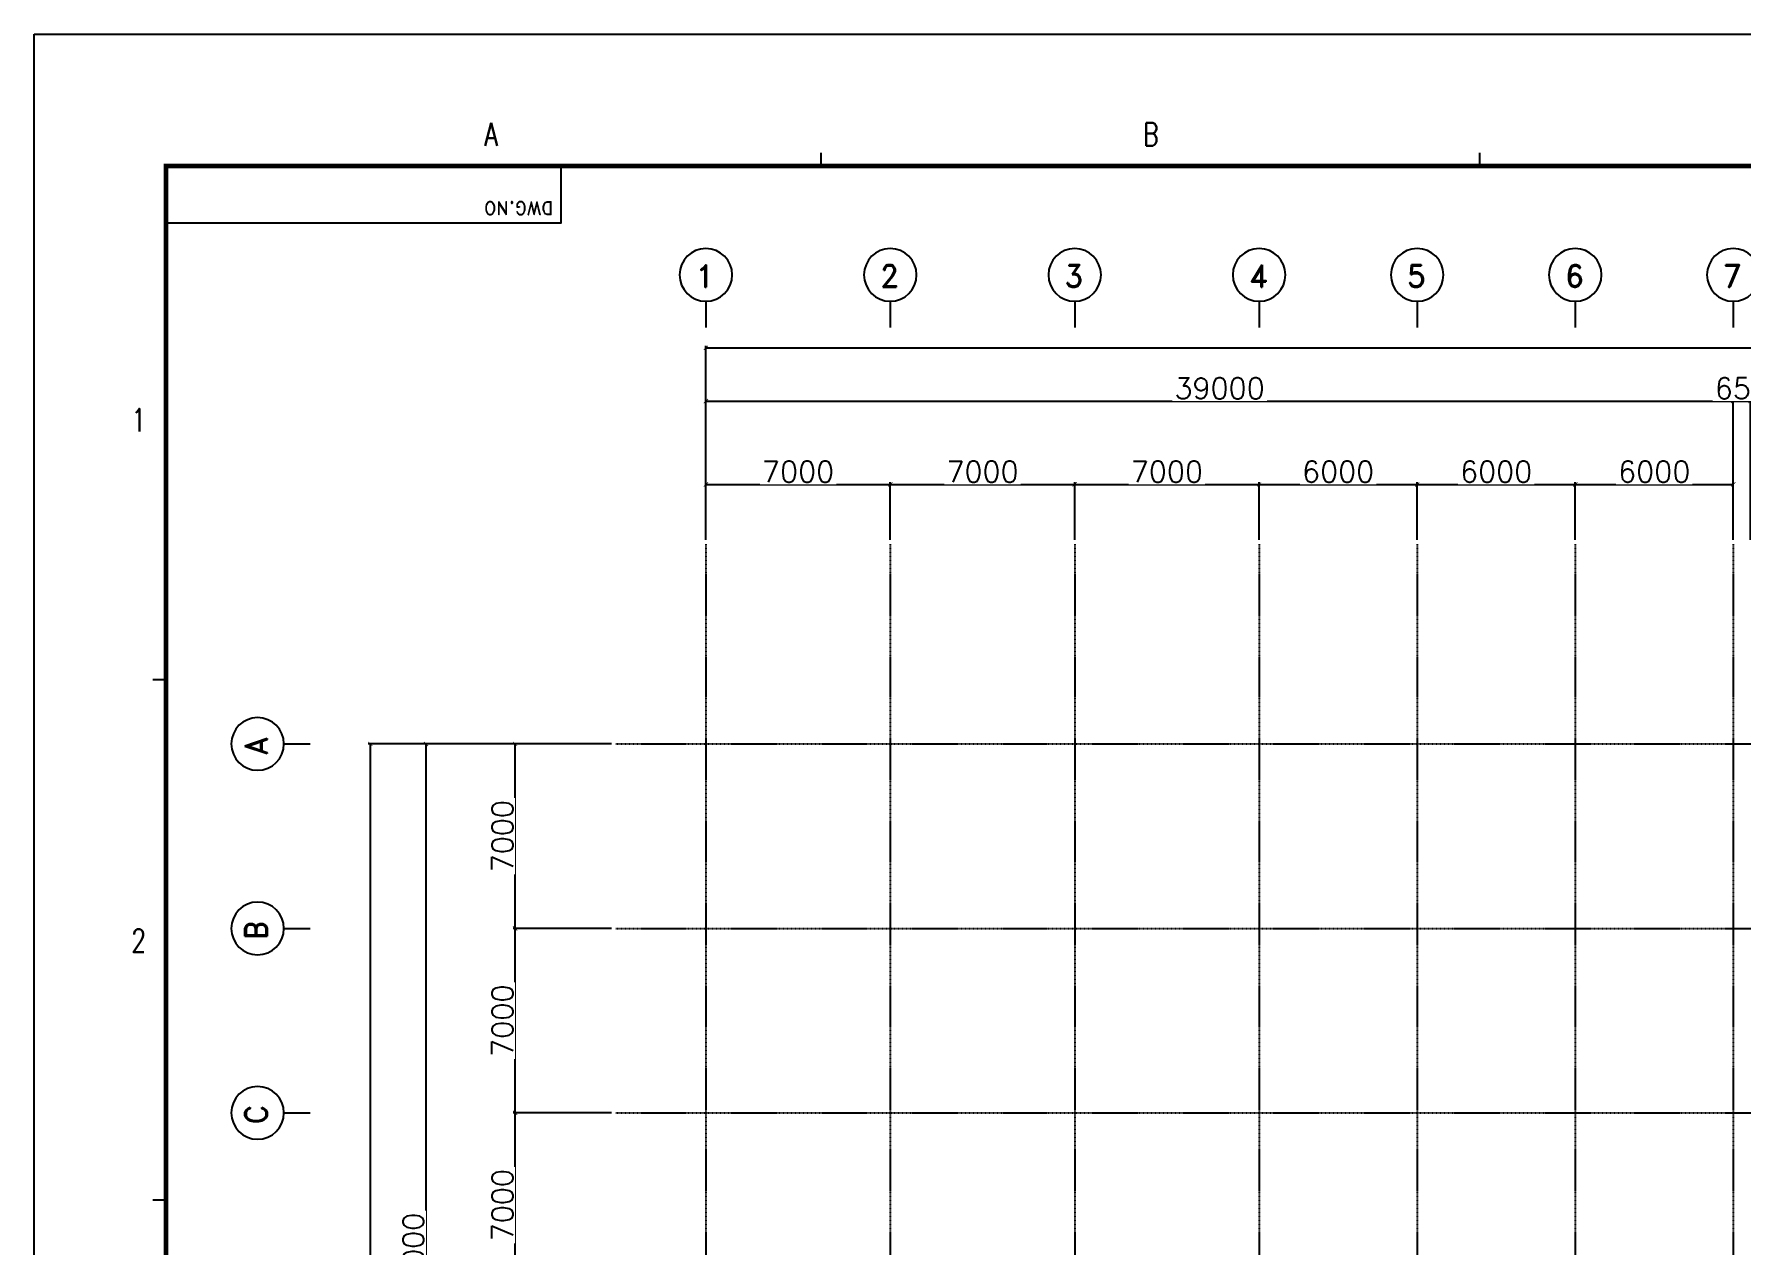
# Model space of a CAD drawing. Header units: millimetres. Extents: x -232466 to 860779, y -177975 to 311634.
# Drawn here: x 413279 to 478102, y 92663 to 138640 of the extents above; entities that cross this region are included whole.
import ezdxf

# ---------------------------------------------------------------- set-up
doc = ezdxf.new("R2010")
doc.units = ezdxf.units.MM
doc.linetypes.add('AXES', pattern=[50.8, 31.75, -6.35, 6.35, -6.35])
doc.linetypes.add('CENTER', pattern=[2, 1.25, -0.25, 0.25, -0.25])
for name, color, linetype in [('Center Line', 1, 'CENTER'), ('dim', 7, 'Continuous'), ('SYM', 7, 'Continuous'), ('TITLEBOX', 7, 'Continuous')]:
    doc.layers.add(name, color=color, linetype=linetype)
doc.styles.add('ROMAND', font='romand')
doc.styles.add('RomanS', font='romans.shx')
doc.styles.add('TBOX', font='romans.shx')
doc.dimstyles.new('HYUNDAI', dxfattribs={"dimscale": 120, "dimtxt": 3, "dimasz": 3, "dimexe": 1, "dimexo": 2, "dimgap": 1, "dimtad": 1, "dimdec": 0, "dimdsep": 46, "dimtxsty": 'RomanS', "dimcen": 0, "dimclrd": 256, "dimclre": 256, "dimclrt": 3, "dimadec": 0, "dimazin": 0, "dimtfac": 1, "dimtdec": 0, "dimtix": 1, "dimtmove": 2, "dimatfit": 3, "dimfxl": 1, "dimtvp": 1, "dimtolj": 1, "dimarcsym": 0})

# ---------------------------------------------------------------- blocks, each defined once
blk = doc.blocks.new('_ArchTick')
at = {"color": 0, "linetype": 'ByBlock', "const_width": 0.15}
blk.add_lwpolyline([(-0.5, -0.5), (0.5, 0.5)], dxfattribs=at)
blk = doc.blocks.new('*D383')
at = {"layer": 'Defpoints', "color": 0}
for p in [(426043, 111707), (435355, 111707), (435355, 46057)]:
    blk.add_point(p, dxfattribs=at)
at = {"layer": 'dim', "lineweight": -2}
for p, q in [((435195, 111707), (425963, 111707)), ((426043, 46057), (426043, 111707)), ((435195, 46057), (425963, 46057))]:
    blk.add_line(p, q, dxfattribs=at)
at = {"layer": 'dim', "lineweight": -2, "xscale": 160, "yscale": 160, "zscale": 160}
for p, rotation in [((426043, 111707), 90), ((426043, 46057), 270)]:
    blk.add_blockref('_ArchTick', p, dxfattribs=dict(at, rotation=rotation))
at = {"layer": 'dim', "color": 0, "insert": (425563, 78882), "char_height": 800, "attachment_point": 5, "rotation": 90, "style": 'RomanS', "bg_fill": 3, "box_fill_scale": 1.1, "bg_fill_color": 257, "bg_fill_transparency": 0}
blk.add_mtext('\\A1;65650', dxfattribs=at)
blk = doc.blocks.new('*D384')
at = {"layer": 'Defpoints', "color": 0}
for p in [(428155, 111707), (435355, 111707), (435355, 72707)]:
    blk.add_point(p, dxfattribs=at)
at = {"layer": 'dim', "lineweight": -2}
for p, q in [((435195, 111707), (428075, 111707)), ((428155, 72707), (428155, 111707)), ((435195, 72707), (428075, 72707))]:
    blk.add_line(p, q, dxfattribs=at)
at = {"layer": 'dim', "lineweight": -2, "xscale": 160, "yscale": 160, "zscale": 160}
for p, rotation in [((428155, 111707), 90), ((428155, 72707), 270)]:
    blk.add_blockref('_ArchTick', p, dxfattribs=dict(at, rotation=rotation))
at = {"layer": 'dim', "color": 0, "insert": (427675, 92207), "char_height": 800, "attachment_point": 5, "rotation": 90, "style": 'RomanS', "bg_fill": 3, "box_fill_scale": 1.1, "bg_fill_color": 257, "bg_fill_transparency": 0}
blk.add_mtext('\\A1;39000', dxfattribs=at)
blk = doc.blocks.new('*D385')
at = {"layer": 'Defpoints', "color": 0}
for p in [(445777, 121556), (438777, 119293), (445777, 119293)]:
    blk.add_point(p, dxfattribs=at)
at = {"layer": 'dim', "lineweight": -2}
for p, q in [((438777, 119453), (438777, 121636)), ((438777, 121556), (445777, 121556)), ((445777, 119453), (445777, 121636))]:
    blk.add_line(p, q, dxfattribs=at)
at = {"layer": 'dim', "lineweight": -2, "xscale": 160, "yscale": 160, "zscale": 160, "rotation": 180}
blk.add_blockref('_ArchTick', (438777, 121556), dxfattribs=at)
at = {"layer": 'dim', "lineweight": -2, "xscale": 160, "yscale": 160, "zscale": 160}
blk.add_blockref('_ArchTick', (445777, 121556), dxfattribs=at)
at = {"layer": 'dim', "color": 0, "insert": (442277, 122036), "char_height": 800, "attachment_point": 5, "style": 'RomanS', "bg_fill": 3, "box_fill_scale": 1.1, "bg_fill_color": 257, "bg_fill_transparency": 0}
blk.add_mtext('\\A1;\\H0.025x;\\H40x;7000', dxfattribs=at)
blk = doc.blocks.new('주열')
at = {"layer": 'SYM'}
blk.add_line((0, 600), (0, 0), dxfattribs=at)
blk.add_circle((0, 1200), 600, dxfattribs=at)
blk = doc.blocks.new('*D386')
at = {"layer": 'Defpoints', "color": 0}
for p in [(579077, 126737), (438777, 119293), (579077, 119293)]:
    blk.add_point(p, dxfattribs=at)
at = {"layer": 'dim', "lineweight": -2}
for p, q in [((438777, 119453), (438777, 126817)), ((438777, 126737), (579077, 126737)), ((579077, 119453), (579077, 126817))]:
    blk.add_line(p, q, dxfattribs=at)
at = {"layer": 'dim', "lineweight": -2, "xscale": 160, "yscale": 160, "zscale": 160, "rotation": 180}
blk.add_blockref('_ArchTick', (438777, 126737), dxfattribs=at)
at = {"layer": 'dim', "lineweight": -2, "xscale": 160, "yscale": 160, "zscale": 160}
blk.add_blockref('_ArchTick', (579077, 126737), dxfattribs=at)
at = {"layer": 'dim', "color": 0, "insert": (508927, 127217), "char_height": 800, "attachment_point": 5, "style": 'RomanS', "bg_fill": 3, "box_fill_scale": 1.1, "bg_fill_color": 257, "bg_fill_transparency": 0}
blk.add_mtext('\\A1;140300', dxfattribs=at)
blk = doc.blocks.new('*D387')
at = {"layer": 'Defpoints', "color": 0}
for p in [(477777, 124719), (438777, 119293), (477777, 119293)]:
    blk.add_point(p, dxfattribs=at)
at = {"layer": 'dim', "lineweight": -2}
for p, q in [((438777, 119453), (438777, 124799)), ((438777, 124719), (477777, 124719)), ((477777, 119453), (477777, 124799))]:
    blk.add_line(p, q, dxfattribs=at)
at = {"layer": 'dim', "lineweight": -2, "xscale": 160, "yscale": 160, "zscale": 160, "rotation": 180}
blk.add_blockref('_ArchTick', (438777, 124719), dxfattribs=at)
at = {"layer": 'dim', "lineweight": -2, "xscale": 160, "yscale": 160, "zscale": 160}
blk.add_blockref('_ArchTick', (477777, 124719), dxfattribs=at)
at = {"layer": 'dim', "color": 0, "insert": (458277, 125199), "char_height": 800, "attachment_point": 5, "style": 'RomanS', "bg_fill": 3, "box_fill_scale": 1.1, "bg_fill_color": 257, "bg_fill_transparency": 0}
blk.add_mtext('\\A1;39000', dxfattribs=at)
blk = doc.blocks.new('*D389')
at = {"layer": 'Defpoints', "color": 0}
for p in [(431536, 111707), (435355, 111707), (435355, 104707)]:
    blk.add_point(p, dxfattribs=at)
at = {"layer": 'dim', "lineweight": -2}
for p, q in [((435195, 111707), (431456, 111707)), ((431536, 104707), (431536, 111707)), ((435195, 104707), (431456, 104707))]:
    blk.add_line(p, q, dxfattribs=at)
at = {"layer": 'dim', "lineweight": -2, "xscale": 160, "yscale": 160, "zscale": 160}
for p, rotation in [((431536, 111707), 90), ((431536, 104707), 270)]:
    blk.add_blockref('_ArchTick', p, dxfattribs=dict(at, rotation=rotation))
at = {"layer": 'dim', "color": 0, "insert": (431056, 108207), "char_height": 800, "attachment_point": 5, "rotation": 90, "style": 'RomanS', "bg_fill": 3, "box_fill_scale": 1.1, "bg_fill_color": 257, "bg_fill_transparency": 0}
blk.add_mtext('\\A1;7000', dxfattribs=at)
blk = doc.blocks.new('*D390')
at = {"layer": 'Defpoints', "color": 0}
for p in [(431536, 104707), (435355, 104707), (435355, 97707)]:
    blk.add_point(p, dxfattribs=at)
at = {"layer": 'dim', "lineweight": -2}
for p, q in [((435195, 104707), (431456, 104707)), ((431536, 97707), (431536, 104707)), ((435195, 97707), (431456, 97707))]:
    blk.add_line(p, q, dxfattribs=at)
at = {"layer": 'dim', "lineweight": -2, "xscale": 160, "yscale": 160, "zscale": 160}
for p, rotation in [((431536, 104707), 90), ((431536, 97707), 270)]:
    blk.add_blockref('_ArchTick', p, dxfattribs=dict(at, rotation=rotation))
at = {"layer": 'dim', "color": 0, "insert": (431056, 101207), "char_height": 800, "attachment_point": 5, "rotation": 90, "style": 'RomanS', "bg_fill": 3, "box_fill_scale": 1.1, "bg_fill_color": 257, "bg_fill_transparency": 0}
blk.add_mtext('\\A1;7000', dxfattribs=at)
blk = doc.blocks.new('*D391')
at = {"layer": 'Defpoints', "color": 0}
for p in [(431536, 97707), (435355, 97707), (435355, 90707)]:
    blk.add_point(p, dxfattribs=at)
at = {"layer": 'dim', "lineweight": -2}
for p, q in [((435195, 97707), (431456, 97707)), ((431536, 90707), (431536, 97707)), ((435195, 90707), (431456, 90707))]:
    blk.add_line(p, q, dxfattribs=at)
at = {"layer": 'dim', "lineweight": -2, "xscale": 160, "yscale": 160, "zscale": 160}
for p, rotation in [((431536, 97707), 90), ((431536, 90707), 270)]:
    blk.add_blockref('_ArchTick', p, dxfattribs=dict(at, rotation=rotation))
at = {"layer": 'dim', "color": 0, "insert": (431056, 94207), "char_height": 800, "attachment_point": 5, "rotation": 90, "style": 'RomanS', "bg_fill": 3, "box_fill_scale": 1.1, "bg_fill_color": 257, "bg_fill_transparency": 0}
blk.add_mtext('\\A1;7000', dxfattribs=at)
blk = doc.blocks.new('*D393')
at = {"layer": 'Defpoints', "color": 0}
for p in [(452777, 121556), (445777, 119293), (452777, 119293)]:
    blk.add_point(p, dxfattribs=at)
at = {"layer": 'dim', "lineweight": -2}
for p, q in [((445777, 119453), (445777, 121636)), ((445777, 121556), (452777, 121556)), ((452777, 119453), (452777, 121636))]:
    blk.add_line(p, q, dxfattribs=at)
at = {"layer": 'dim', "lineweight": -2, "xscale": 160, "yscale": 160, "zscale": 160, "rotation": 180}
blk.add_blockref('_ArchTick', (445777, 121556), dxfattribs=at)
at = {"layer": 'dim', "lineweight": -2, "xscale": 160, "yscale": 160, "zscale": 160}
blk.add_blockref('_ArchTick', (452777, 121556), dxfattribs=at)
at = {"layer": 'dim', "color": 0, "insert": (449277, 122036), "char_height": 800, "attachment_point": 5, "style": 'RomanS', "bg_fill": 3, "box_fill_scale": 1.1, "bg_fill_color": 257, "bg_fill_transparency": 0}
blk.add_mtext('\\A1;\\H0.025x;\\H40x;7000', dxfattribs=at)
blk = doc.blocks.new('*D394')
at = {"layer": 'Defpoints', "color": 0}
for p in [(459777, 121556), (452777, 119293), (459777, 119293)]:
    blk.add_point(p, dxfattribs=at)
at = {"layer": 'dim', "lineweight": -2}
for p, q in [((452777, 119453), (452777, 121636)), ((452777, 121556), (459777, 121556)), ((459777, 119453), (459777, 121636))]:
    blk.add_line(p, q, dxfattribs=at)
at = {"layer": 'dim', "lineweight": -2, "xscale": 160, "yscale": 160, "zscale": 160, "rotation": 180}
blk.add_blockref('_ArchTick', (452777, 121556), dxfattribs=at)
at = {"layer": 'dim', "lineweight": -2, "xscale": 160, "yscale": 160, "zscale": 160}
blk.add_blockref('_ArchTick', (459777, 121556), dxfattribs=at)
at = {"layer": 'dim', "color": 0, "insert": (456277, 122036), "char_height": 800, "attachment_point": 5, "style": 'RomanS', "bg_fill": 3, "box_fill_scale": 1.1, "bg_fill_color": 257, "bg_fill_transparency": 0}
blk.add_mtext('\\A1;\\H0.025x;\\H40x;7000', dxfattribs=at)
blk = doc.blocks.new('*D395')
at = {"layer": 'Defpoints', "color": 0}
for p in [(465777, 121556), (459777, 119293), (465777, 119293)]:
    blk.add_point(p, dxfattribs=at)
at = {"layer": 'dim', "lineweight": -2}
for p, q in [((459777, 119453), (459777, 121636)), ((459777, 121556), (465777, 121556)), ((465777, 119453), (465777, 121636))]:
    blk.add_line(p, q, dxfattribs=at)
at = {"layer": 'dim', "lineweight": -2, "xscale": 160, "yscale": 160, "zscale": 160, "rotation": 180}
blk.add_blockref('_ArchTick', (459777, 121556), dxfattribs=at)
at = {"layer": 'dim', "lineweight": -2, "xscale": 160, "yscale": 160, "zscale": 160}
blk.add_blockref('_ArchTick', (465777, 121556), dxfattribs=at)
at = {"layer": 'dim', "color": 0, "insert": (462777, 122036), "char_height": 800, "attachment_point": 5, "style": 'RomanS', "bg_fill": 3, "box_fill_scale": 1.1, "bg_fill_color": 257, "bg_fill_transparency": 0}
blk.add_mtext('\\A1;\\H0.025x;\\H40x;6000', dxfattribs=at)
blk = doc.blocks.new('*D396')
at = {"layer": 'Defpoints', "color": 0}
for p in [(471777, 121556), (465777, 119293), (471777, 119293)]:
    blk.add_point(p, dxfattribs=at)
at = {"layer": 'dim', "lineweight": -2}
for p, q in [((465777, 119453), (465777, 121636)), ((465777, 121556), (471777, 121556)), ((471777, 119453), (471777, 121636))]:
    blk.add_line(p, q, dxfattribs=at)
at = {"layer": 'dim', "lineweight": -2, "xscale": 160, "yscale": 160, "zscale": 160, "rotation": 180}
blk.add_blockref('_ArchTick', (465777, 121556), dxfattribs=at)
at = {"layer": 'dim', "lineweight": -2, "xscale": 160, "yscale": 160, "zscale": 160}
blk.add_blockref('_ArchTick', (471777, 121556), dxfattribs=at)
at = {"layer": 'dim', "color": 0, "insert": (468777, 122036), "char_height": 800, "attachment_point": 5, "style": 'RomanS', "bg_fill": 3, "box_fill_scale": 1.1, "bg_fill_color": 257, "bg_fill_transparency": 0}
blk.add_mtext('\\A1;\\H0.025x;\\H40x;6000', dxfattribs=at)
blk = doc.blocks.new('*D397')
at = {"layer": 'Defpoints', "color": 0}
for p in [(477777, 121556), (471777, 119293), (477777, 119293)]:
    blk.add_point(p, dxfattribs=at)
at = {"layer": 'dim', "lineweight": -2}
for p, q in [((471777, 119453), (471777, 121636)), ((471777, 121556), (477777, 121556)), ((477777, 119453), (477777, 121636))]:
    blk.add_line(p, q, dxfattribs=at)
at = {"layer": 'dim', "lineweight": -2, "xscale": 160, "yscale": 160, "zscale": 160, "rotation": 180}
blk.add_blockref('_ArchTick', (471777, 121556), dxfattribs=at)
at = {"layer": 'dim', "lineweight": -2, "xscale": 160, "yscale": 160, "zscale": 160}
blk.add_blockref('_ArchTick', (477777, 121556), dxfattribs=at)
at = {"layer": 'dim', "color": 0, "insert": (474777, 122036), "char_height": 800, "attachment_point": 5, "style": 'RomanS', "bg_fill": 3, "box_fill_scale": 1.1, "bg_fill_color": 257, "bg_fill_transparency": 0}
blk.add_mtext('\\A1;\\H0.025x;\\H40x;6000', dxfattribs=at)
blk = doc.blocks.new('*D398')
at = {"layer": 'Defpoints', "color": 0}
for p in [(477777, 119293), (478427, 119293)]:
    blk.add_point(p, dxfattribs=at)
at = {"layer": 'dim', "lineweight": -2}
for p, q in [((477777, 124719), (477617, 124719)), ((477777, 119453), (477777, 124799)), ((477777, 124719), (478427, 124719)), ((478427, 119453), (478427, 124799)), ((478427, 124719), (478587, 124719))]:
    blk.add_line(p, q, dxfattribs=at)
at = {"layer": 'dim', "lineweight": -2, "xscale": 160, "yscale": 160, "zscale": 160}
blk.add_blockref('_ArchTick', (477777, 124719), dxfattribs=at)
at = {"layer": 'dim', "lineweight": -2, "xscale": 160, "yscale": 160, "zscale": 160, "rotation": 180}
blk.add_blockref('_ArchTick', (478427, 124719), dxfattribs=at)
at = {"layer": 'dim', "color": 0, "insert": (478102, 125199), "char_height": 800, "attachment_point": 5, "style": 'RomanS', "bg_fill": 3, "box_fill_scale": 1.1, "bg_fill_color": 257, "bg_fill_transparency": 0}
blk.add_mtext('\\A1;650', dxfattribs=at)
at = {"layer": 'Defpoints', "color": 0}
blk.add_point((478427, 124719), dxfattribs=at)

msp = doc.modelspace()

# ---------------------------------------------------------------- linework, layer by layer
at = {"layer": 'Center Line', "linetype": 'AXES'}
msp.add_line((438776.7, 119292.5), (438776.7, 36118.4), dxfattribs=at)
at = {"layer": 'TITLEBOX', "color": 4, "linetype": 'Continuous'}
for p, q in [((443153.6, 133640.2), (443153.6, 134140.2)), ((443153.6, 133640.2), (443153.6, 134140.2)), ((468153.6, 133640.2), (468153.6, 134140.2)), ((468153.6, 133640.2), (468153.6, 134140.2)), ((418278.6, 114140.2), (417778.6, 114140.2)), ((418278.6, 94390.2), (417778.6, 94390.2))]:
    msp.add_line(p, q, dxfattribs=at)
at = {"layer": 'TITLEBOX', "color": 7}
msp.add_lwpolyline([(413278.6, 138640.2), (623528.6, 138640.2), (623528.6, -9859.8), (413278.6, -9859.8)], close=True, dxfattribs=at)
at = {"layer": 'TITLEBOX', "color": 4, "const_width": 175}
msp.add_lwpolyline([(418278.6, 133640.2), (618343.6, 133640.2), (618343.6, -4088.4), (418278.6, -4088.4)], close=True, dxfattribs=at)
at = {"layer": 'TITLEBOX'}
msp.add_lwpolyline([(418278.6, 131475.4), (433278.6, 131475.4), (433278.6, 133640.2)], dxfattribs=at)

# ---------------------------------------------------------------- block references
at = {"layer": 'SYM', "xscale": -1.666666666666667, "yscale": 1.666666666666667, "zscale": 1.666666666666667}
for p, rotation in [((438776.7, 127504.4), 359.9999999999999), ((423761, 111706.9), 89.9999999999995), ((423761, 104706.9), 89.99999999999947), ((423761, 97706.9), 89.99999999999947)]:
    msp.add_blockref('주열', p, dxfattribs=dict(at, rotation=rotation))

# ---------------------------------------------------------------- texts
at = {"layer": 'SYM', "style": 'ROMAND'}
for s, p in [('1', (438387.7, 129043.9)), ('2', (445387.7, 129043.9)), ('3', (452387.7, 129043.9)), ('4', (459387.7, 129043.9)), ('5', (465387.7, 129043.9)), ('6', (471387.7, 129043.9)), ('7', (477387.7, 129043.9))]:
    msp.add_text(s, height=840.9, dxfattribs=at).set_placement(p)
for s, p in [('A', (422121.3, 111267.3)), ('B', (422121.3, 104267.3)), ('C', (422121.3, 97267.3))]:
    msp.add_text(s, height=840.9, rotation=90, dxfattribs=at).set_placement(p)
at = {"layer": 'TITLEBOX', "color": 4, "linetype": 'Continuous', "style": 'TBOX', "width": 0.75}
for s, p in [('A', (430371.2, 134406.6)), ('B', (455371.2, 134406.6)), ('1', (416964, 123557.2)), ('2', (416964, 103807.2))]:
    msp.add_text(s, height=875, dxfattribs=at).set_placement(p)
at = {"layer": 'TITLEBOX', "style": 'ROMAND'}
msp.add_text('DWG.NO', height=500, rotation=180, dxfattribs=at).set_placement((432989.9, 132289.8))

# ---------------------------------------------------------------- next in the draw order: dimensions: what is measured, and where the dimension line sits
at = {"layer": 'dim'}
dim = msp.add_linear_dim(base=(445776.7, 121555.6), p1=(438776.7, 119292.5), p2=(445776.7, 119292.5), text='\\H0.025x;\\H40x;<>', dimstyle='HYUNDAI', override={"dimscale": 80, "dimtxt": 10, "dimasz": 2, "dimpost": '\\X', "dimtxsty": 'RomanS', "dimblk1": 'ArchTick', "dimblk2": 'ArchTick', "dimsah": 1, "dimclrt": 0, "dimtfill": 1}, dxfattribs=at)
dim.commit()
dim.dimension.update_dxf_attribs({"geometry": '*D385', "text_midpoint": (442276.7, 122035.6)})
dim = msp.add_linear_dim(base=(426043.5, 111706.9), p1=(435355.3, 46056.9), p2=(435355.3, 111706.9), angle=90, dimstyle='HYUNDAI', override={"dimscale": 80, "dimtxt": 10, "dimasz": 2, "dimpost": '\\X', "dimblk1": 'ArchTick', "dimblk2": 'ArchTick', "dimsah": 1, "dimclrt": 0, "dimtfill": 1, "dimtfillclr": 0}, dxfattribs=at)
dim.commit()
dim.dimension.update_dxf_attribs({"geometry": '*D383', "text_midpoint": (425563.5, 78881.9)})

# ---------------------------------------------------------------- next in the draw order: dimensions: what is measured, and where the dimension line sits
dim = msp.add_linear_dim(base=(579076.7, 126737.3), p1=(438776.7, 119292.5), p2=(579076.7, 119292.5), dimstyle='HYUNDAI', override={"dimscale": 80, "dimtxt": 10, "dimasz": 2, "dimpost": '\\X', "dimblk1": 'ArchTick', "dimblk2": 'ArchTick', "dimsah": 1, "dimclrt": 0, "dimtfill": 1, "dimtfillclr": 0}, dxfattribs=at)
dim.commit()
dim.dimension.update_dxf_attribs({"geometry": '*D386', "text_midpoint": (508926.7, 127217.3)})
dim = msp.add_linear_dim(base=(428155.3, 111706.9), p1=(435355.3, 72706.9), p2=(435355.3, 111706.9), angle=90, dimstyle='HYUNDAI', override={"dimscale": 80, "dimtxt": 10, "dimasz": 2, "dimpost": '\\X', "dimblk1": 'ArchTick', "dimblk2": 'ArchTick', "dimsah": 1, "dimclrt": 0, "dimtfill": 1, "dimtfillclr": 0}, dxfattribs=at)
dim.commit()
dim.dimension.update_dxf_attribs({"geometry": '*D384', "text_midpoint": (427675.3, 92206.9)})

# ---------------------------------------------------------------- next in the draw order: linework, layer by layer
at = {"layer": 'Center Line', "linetype": 'AXES'}
msp.add_line((435355.3, 111706.9), (591076.7, 111706.9), dxfattribs=at)

# ---------------------------------------------------------------- next in the draw order: block references
at = {"layer": 'SYM', "xscale": -1.666666666666667, "yscale": 1.666666666666667, "zscale": 1.666666666666667, "rotation": 359.9999999999999}
for p in [(445776.7, 127504.4), (452776.7, 127504.4), (459776.7, 127504.4), (465776.7, 127504.4), (471776.7, 127504.4), (477776.7, 127504.4)]:
    msp.add_blockref('주열', p, dxfattribs=at)

# ---------------------------------------------------------------- next in the draw order: dimensions: what is measured, and where the dimension line sits
at = {"layer": 'dim'}
dim = msp.add_linear_dim(base=(477776.7, 124719), p1=(438776.7, 119292.5), p2=(477776.7, 119292.5), dimstyle='HYUNDAI', override={"dimscale": 80, "dimtxt": 10, "dimasz": 2, "dimpost": '\\X', "dimblk1": 'ArchTick', "dimblk2": 'ArchTick', "dimsah": 1, "dimclrt": 0, "dimtfill": 1, "dimtfillclr": 0}, dxfattribs=at)
dim.commit()
dim.dimension.update_dxf_attribs({"geometry": '*D387', "text_midpoint": (458276.7, 125199)})

# ---------------------------------------------------------------- next in the draw order: linework, layer by layer
at = {"layer": 'Center Line', "linetype": 'AXES'}
for p, q in [((438776.7, 119292.5), (438776.7, 36118.4)), ((445776.7, 119292.5), (445776.7, 36118.4)), ((452776.7, 119292.5), (452776.7, 36118.4)), ((459776.7, 119292.5), (459776.7, 36118.4)), ((465776.7, 119292.5), (465776.7, 36118.4)), ((471776.7, 119292.5), (471776.7, 36118.4)), ((477776.7, 119292.5), (477776.7, 36118.4))]:
    msp.add_line(p, q, dxfattribs=at)

# ---------------------------------------------------------------- next in the draw order: dimensions: what is measured, and where the dimension line sits
at = {"layer": 'dim'}
dim = msp.add_linear_dim(base=(431536.2, 111706.9), p1=(435355.3, 104706.9), p2=(435355.3, 111706.9), angle=90, dimstyle='HYUNDAI', override={"dimscale": 80, "dimtxt": 10, "dimasz": 2, "dimpost": '\\X', "dimblk1": 'ArchTick', "dimblk2": 'ArchTick', "dimsah": 1, "dimclrt": 0, "dimtfill": 1, "dimtfillclr": 0}, dxfattribs=at)
dim.commit()
dim.dimension.update_dxf_attribs({"geometry": '*D389', "text_midpoint": (431056.2, 108206.9)})

# ---------------------------------------------------------------- next in the draw order: linework, layer by layer
at = {"layer": 'Center Line', "linetype": 'AXES'}
msp.add_line((435355.3, 111706.9), (591076.7, 111706.9), dxfattribs=at)

# ---------------------------------------------------------------- next in the draw order: dimensions: what is measured, and where the dimension line sits
at = {"layer": 'dim'}
dim = msp.add_linear_dim(base=(452776.7, 121555.6), p1=(445776.7, 119292.5), p2=(452776.7, 119292.5), text='\\H0.025x;\\H40x;<>', dimstyle='HYUNDAI', override={"dimscale": 80, "dimtxt": 10, "dimasz": 2, "dimpost": '\\X', "dimtxsty": 'RomanS', "dimblk1": 'ArchTick', "dimblk2": 'ArchTick', "dimsah": 1, "dimclrt": 0, "dimtfill": 1}, dxfattribs=at)
dim.commit()
dim.dimension.update_dxf_attribs({"geometry": '*D393', "text_midpoint": (449276.7, 122035.6)})
dim = msp.add_linear_dim(base=(431536.2, 104706.9), p1=(435355.3, 97706.9), p2=(435355.3, 104706.9), angle=90, dimstyle='HYUNDAI', override={"dimscale": 80, "dimtxt": 10, "dimasz": 2, "dimpost": '\\X', "dimblk1": 'ArchTick', "dimblk2": 'ArchTick', "dimsah": 1, "dimclrt": 0, "dimtfill": 1, "dimtfillclr": 0}, dxfattribs=at)
dim.commit()
dim.dimension.update_dxf_attribs({"geometry": '*D390', "text_midpoint": (431056.2, 101206.9)})

# ---------------------------------------------------------------- next in the draw order: linework, layer by layer
at = {"layer": 'Center Line', "linetype": 'AXES'}
msp.add_line((435355.3, 104706.9), (591076.7, 104706.9), dxfattribs=at)

# ---------------------------------------------------------------- next in the draw order: dimensions: what is measured, and where the dimension line sits
at = {"layer": 'dim'}
dim = msp.add_linear_dim(base=(459776.7, 121555.6), p1=(452776.7, 119292.5), p2=(459776.7, 119292.5), text='\\H0.025x;\\H40x;<>', dimstyle='HYUNDAI', override={"dimscale": 80, "dimtxt": 10, "dimasz": 2, "dimpost": '\\X', "dimtxsty": 'RomanS', "dimblk1": 'ArchTick', "dimblk2": 'ArchTick', "dimsah": 1, "dimclrt": 0, "dimtfill": 1}, dxfattribs=at)
dim.commit()
dim.dimension.update_dxf_attribs({"geometry": '*D394', "text_midpoint": (456276.7, 122035.6)})
dim = msp.add_linear_dim(base=(431536.2, 97706.9), p1=(435355.3, 90706.9), p2=(435355.3, 97706.9), angle=90, dimstyle='HYUNDAI', override={"dimscale": 80, "dimtxt": 10, "dimasz": 2, "dimpost": '\\X', "dimblk1": 'ArchTick', "dimblk2": 'ArchTick', "dimsah": 1, "dimclrt": 0, "dimtfill": 1, "dimtfillclr": 0}, dxfattribs=at)
dim.commit()
dim.dimension.update_dxf_attribs({"geometry": '*D391', "text_midpoint": (431056.2, 94206.9)})

# ---------------------------------------------------------------- next in the draw order: linework, layer by layer
at = {"layer": 'Center Line', "linetype": 'AXES'}
msp.add_line((435355.3, 97706.9), (591076.7, 97706.9), dxfattribs=at)

# ---------------------------------------------------------------- next in the draw order: dimensions: what is measured, and where the dimension line sits
at = {"layer": 'dim'}
dim = msp.add_linear_dim(base=(465776.7, 121555.6), p1=(459776.7, 119292.5), p2=(465776.7, 119292.5), text='\\H0.025x;\\H40x;<>', dimstyle='HYUNDAI', override={"dimscale": 80, "dimtxt": 10, "dimasz": 2, "dimpost": '\\X', "dimtxsty": 'RomanS', "dimblk1": 'ArchTick', "dimblk2": 'ArchTick', "dimsah": 1, "dimclrt": 0, "dimtfill": 1}, dxfattribs=at)
dim.commit()
dim.dimension.update_dxf_attribs({"geometry": '*D395', "text_midpoint": (462776.7, 122035.6)})

# ---------------------------------------------------------------- next in the draw order: dimensions: what is measured, and where the dimension line sits
dim = msp.add_linear_dim(base=(471776.7, 121555.6), p1=(465776.7, 119292.5), p2=(471776.7, 119292.5), text='\\H0.025x;\\H40x;<>', dimstyle='HYUNDAI', override={"dimscale": 80, "dimtxt": 10, "dimasz": 2, "dimpost": '\\X', "dimtxsty": 'RomanS', "dimblk1": 'ArchTick', "dimblk2": 'ArchTick', "dimsah": 1, "dimclrt": 0, "dimtfill": 1}, dxfattribs=at)
dim.commit()
dim.dimension.update_dxf_attribs({"geometry": '*D396', "text_midpoint": (468776.7, 122035.6)})

# ---------------------------------------------------------------- next in the draw order: dimensions: what is measured, and where the dimension line sits
dim = msp.add_linear_dim(base=(477776.7, 121555.6), p1=(471776.7, 119292.5), p2=(477776.7, 119292.5), text='\\H0.025x;\\H40x;<>', dimstyle='HYUNDAI', override={"dimscale": 80, "dimtxt": 10, "dimasz": 2, "dimpost": '\\X', "dimtxsty": 'RomanS', "dimblk1": 'ArchTick', "dimblk2": 'ArchTick', "dimsah": 1, "dimclrt": 0, "dimtfill": 1}, dxfattribs=at)
dim.commit()
dim.dimension.update_dxf_attribs({"geometry": '*D397', "text_midpoint": (474776.7, 122035.6)})

# ---------------------------------------------------------------- next in the draw order: dimensions: what is measured, and where the dimension line sits
dim = msp.add_linear_dim(base=(478426.7, 124719), p1=(477776.7, 119292.5), p2=(478426.7, 119292.5), dimstyle='HYUNDAI', override={"dimscale": 80, "dimtxt": 10, "dimasz": 2, "dimpost": '\\X', "dimblk1": 'ArchTick', "dimblk2": 'ArchTick', "dimsah": 1, "dimclrt": 0, "dimtfill": 1, "dimtfillclr": 0}, dxfattribs=at)
dim.commit()
dim.dimension.update_dxf_attribs({"geometry": '*D398', "text_midpoint": (478101.7, 125199)})

doc.saveas('drawing.dxf')
